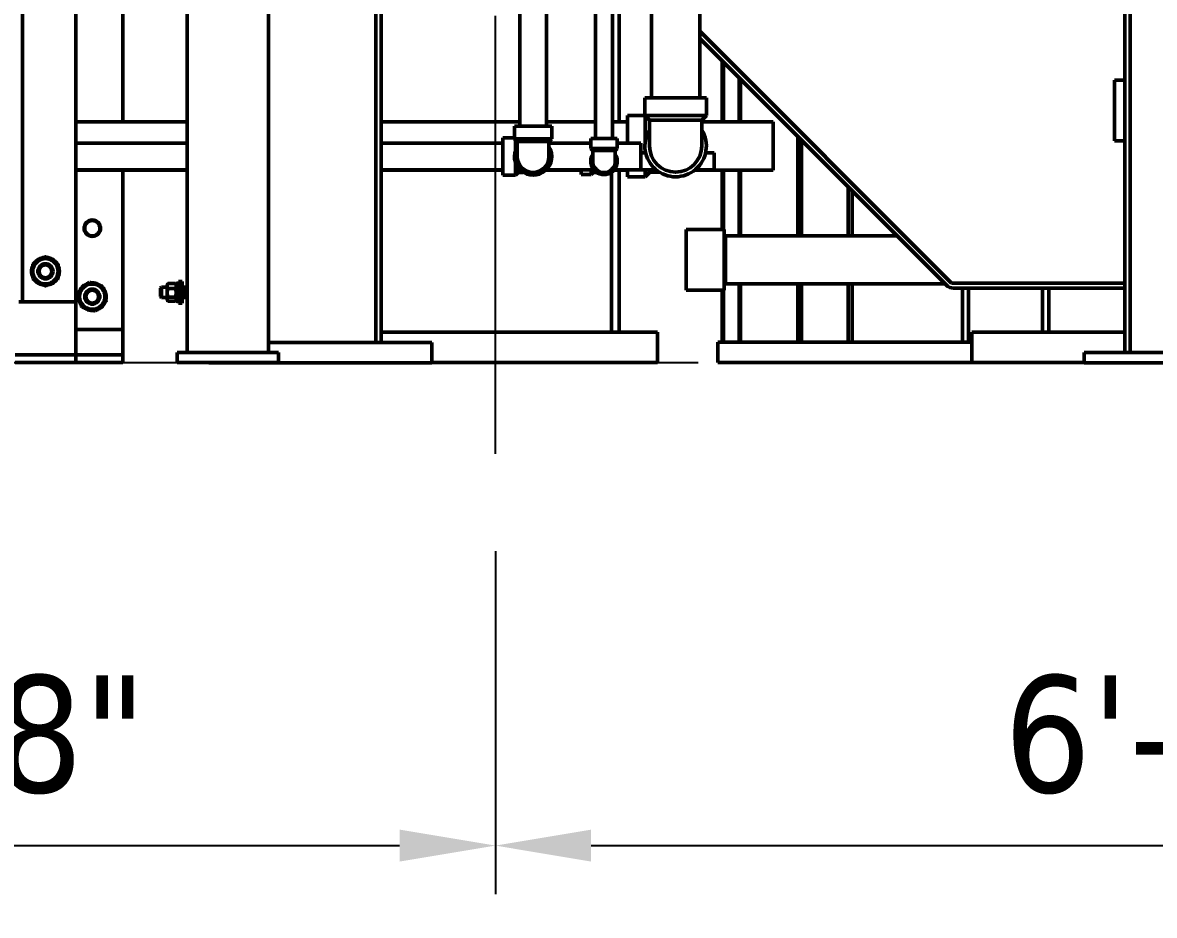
# Model space of a CAD drawing. Header units: inches. Extents: x 11 to 1621, y 11 to 1332.
# Drawn here: x 1144.5 to 1200.4, y 264.2 to 308.2 of the extents above; entities that cross this region are included whole.
import ezdxf

# ---------------------------------------------------------------- set-up
doc = ezdxf.new("R2010")
doc.units = ezdxf.units.IN
doc.header["$LTSCALE"] = 48
doc.header["$MEASUREMENT"] = 0
doc.linetypes.add('CHAIN', pattern=[0.7087, 0.4724, -0.0591, 0.1181, -0.0591])
doc.linetypes.add('DOUBLE_DASH_CHAIN', pattern=[1.2403, 0.6614, -0.0827, 0.1654, -0.0827, 0.1654, -0.0827])
for name, color, linetype, lineweight in [('Centerline (ANSI)', 7, 'Continuous', 25), ('Dimension (ANSI)', 7, 'Continuous', 25), ('Visible (ANSI)', 7, 'Continuous', 50), ('Work Plane (ANSI)', 7, 'DOUBLE_DASH_CHAIN', 25)]:
    doc.layers.add(name, color=color, linetype=linetype, lineweight=lineweight)
doc.styles.add('Dimension Text', font='tahoma.ttf')
doc.dimstyles.new('ELC FT', dxfattribs={"dimscale": 48, "dimtxt": 0.12, "dimasz": 0.098425, "dimexe": 0.05, "dimexo": 0.1, "dimgap": 0.031496, "dimtad": 1, "dimdec": 5, "dimzin": 3, "dimdsep": 46, "dimlunit": 4, "dimtxsty": 'Dimension Text', "dimcen": 0.09, "dimdle": 0.5, "dimclrd": 5, "dimclre": 5, "dimclrt": 256, "dimadec": 1, "dimazin": 3, "dimtfac": 0.833333, "dimtofl": 0, "dimtmove": 0, "dimatfit": 3, "dimfxl": 0, "dimfrac": 2, "dimtolj": 1, "dimtzin": 0, "dimlwd": 25, "dimlwe": 25, "dimarcsym": 0})

# ---------------------------------------------------------------- blocks, each defined once
blk = doc.blocks.new('*D32')
at = {"layer": 'Defpoints', "color": 0, "linetype": 'Continuous', "transparency": 16777216}
for p in [(1009.144, 460.889), (1167.944, 460.889), (1018.545, 291.451)]:
    blk.add_point(p, dxfattribs=at)
at = {"layer": 'Dimension (ANSI)', "color": 5, "linetype": 'Continuous', "lineweight": 25, "transparency": 16777216}
for p, q in [((1163.144, 460.889), (1006.744, 460.889)), ((1009.144, 296.176), (1009.144, 456.165)), ((1013.745, 291.451), (1006.744, 291.451))]:
    blk.add_line(p, q, dxfattribs=at)
at = {"layer": 'Dimension (ANSI)', "color": 5, "linetype": 'Continuous', "transparency": 16777216}
for points in [[(1008.356, 456.165), (1009.931, 456.165), (1009.144, 460.889)], [(1008.356, 296.176), (1009.931, 296.176), (1009.144, 291.451)]]:
    blk.add_solid(points, dxfattribs=at)
at = {"layer": 'Dimension (ANSI)', "linetype": 'Continuous', "lineweight": 25, "transparency": 16777216, "insert": (1003.996, 376.17), "char_height": 5.76, "attachment_point": 5, "rotation": 90, "style": 'Dimension Text'}
blk.add_mtext('\\A1;14\'-1 7/16"', dxfattribs=at)
blk = doc.blocks.new('*D33')
at = {"layer": 'Defpoints', "color": 0, "linetype": 'Continuous', "transparency": 16777216}
for p in [(1136.719, 358.38), (1150.497, 358.38), (1136.719, 291.451)]:
    blk.add_point(p, dxfattribs=at)
at = {"layer": 'Dimension (ANSI)', "color": 5, "linetype": 'Continuous', "lineweight": 25, "transparency": 16777216}
for p, q in [((1145.697, 358.38), (1134.319, 358.38)), ((1136.719, 296.176), (1136.719, 353.656))]:
    blk.add_line(p, q, dxfattribs=at)
at = {"layer": 'Dimension (ANSI)', "color": 5, "linetype": 'Continuous', "transparency": 16777216}
for points in [[(1135.931, 353.656), (1137.506, 353.656), (1136.719, 358.38)], [(1135.931, 296.176), (1137.506, 296.176), (1136.719, 291.451)]]:
    blk.add_solid(points, dxfattribs=at)
at = {"layer": 'Dimension (ANSI)', "linetype": 'Continuous', "lineweight": 25, "transparency": 16777216, "insert": (1131.571, 324.916), "char_height": 5.76, "attachment_point": 5, "rotation": 90, "style": 'Dimension Text'}
blk.add_mtext('\\A1;5\'-6 15/16"', dxfattribs=at)
blk = doc.blocks.new('*D34')
at = {"layer": 'Defpoints', "color": 0, "linetype": 'Continuous', "transparency": 16777216}
for p in [(1104.227, 299.341), (1167.837, 286.951), (1167.837, 267.624)]:
    blk.add_point(p, dxfattribs=at)
at = {"layer": 'Dimension (ANSI)', "color": 5, "linetype": 'Continuous', "lineweight": 25, "transparency": 16777216}
for p, q in [((1104.227, 294.541), (1104.227, 265.224)), ((1167.837, 282.151), (1167.837, 265.224)), ((1108.951, 267.624), (1163.113, 267.624))]:
    blk.add_line(p, q, dxfattribs=at)
at = {"layer": 'Dimension (ANSI)', "color": 5, "linetype": 'Continuous', "transparency": 16777216}
for points in [[(1108.951, 268.411), (1108.951, 266.836), (1104.227, 267.624)], [(1163.113, 268.411), (1163.113, 266.836), (1167.837, 267.624)]]:
    blk.add_solid(points, dxfattribs=at)
at = {"layer": 'Dimension (ANSI)', "linetype": 'Continuous', "lineweight": 25, "transparency": 16777216, "insert": (1136.032, 272.772), "char_height": 5.76, "attachment_point": 5, "style": 'Dimension Text'}
blk.add_mtext('\\A1;5\'-3 5/8"', dxfattribs=at)
blk = doc.blocks.new('*D36')
at = {"layer": 'Defpoints', "color": 0, "linetype": 'Continuous', "transparency": 16777216}
for p in [(1167.837, 286.951), (1247.197, 271.447), (1247.197, 267.624)]:
    blk.add_point(p, dxfattribs=at)
at = {"layer": 'Dimension (ANSI)', "color": 5, "linetype": 'Continuous', "lineweight": 25, "transparency": 16777216}
for p, q in [((1167.837, 282.151), (1167.837, 265.224)), ((1172.561, 267.624), (1242.473, 267.624))]:
    blk.add_line(p, q, dxfattribs=at)
at = {"layer": 'Dimension (ANSI)', "color": 5, "linetype": 'Continuous', "transparency": 16777216}
for points in [[(1172.561, 268.411), (1172.561, 266.836), (1167.837, 267.624)], [(1242.473, 268.411), (1242.473, 266.836), (1247.197, 267.624)]]:
    blk.add_solid(points, dxfattribs=at)
at = {"layer": 'Dimension (ANSI)', "linetype": 'Continuous', "lineweight": 25, "transparency": 16777216, "insert": (1207.517, 272.772), "char_height": 5.76, "attachment_point": 5, "style": 'Dimension Text'}
blk.add_mtext('\\A1;6\'-7 3/8"', dxfattribs=at)
blk = doc.blocks.new('*D51')
at = {"layer": 'Defpoints', "color": 0, "linetype": 'Continuous', "transparency": 16777216}
for p in [(1146.447, 546.451), (994.545, 291.451), (1018.545, 291.451)]:
    blk.add_point(p, dxfattribs=at)
at = {"layer": 'Dimension (ANSI)', "color": 5, "linetype": 'Continuous', "lineweight": 25, "transparency": 16777216}
for p, q in [((1141.647, 546.451), (992.145, 546.451)), ((994.545, 541.727), (994.545, 296.176)), ((1013.745, 291.451), (992.145, 291.451))]:
    blk.add_line(p, q, dxfattribs=at)
at = {"layer": 'Dimension (ANSI)', "color": 5, "linetype": 'Continuous', "transparency": 16777216}
for points in [[(993.758, 541.727), (995.333, 541.727), (994.545, 546.451)], [(993.758, 296.176), (995.333, 296.176), (994.545, 291.451)]]:
    blk.add_solid(points, dxfattribs=at)
at = {"layer": 'Dimension (ANSI)', "linetype": 'Continuous', "lineweight": 25, "transparency": 16777216, "insert": (990.034, 418.951), "char_height": 5.76, "attachment_point": 5, "rotation": 90, "style": 'Dimension Text'}
blk.add_mtext('\\A1;21\'-3"', dxfattribs=at)

msp = doc.modelspace()

# ---------------------------------------------------------------- linework, layer by layer
at = {"layer": 'Centerline (ANSI)', "linetype": 'CHAIN', "ltscale": 0.952448}
msp.add_line((1167.836979, 286.951101), (1167.836979, 506.511101), dxfattribs=at)
at = {"layer": 'Visible (ANSI)'}
for p, q in [((1144.509479, 294.451101), (1144.509479, 370.412161)), ((1147.134479, 294.451101), (1147.134479, 361.951101)), ((1149.446979, 361.951101), (1149.446979, 303.316653)), ((1172.776979, 334.773116), (1172.776979, 302.503616)), ((1173.616979, 334.773116), (1173.616979, 302.503616)), ((1169.039479, 334.444962), (1169.039479, 303.115962)), ((1170.354479, 334.444962), (1170.354479, 303.115962)), ((1162.196979, 292.442735), (1162.196979, 322.083229)), ((1161.936979, 292.442735), (1161.936979, 321.632896)), ((1175.543842, 320.016153), (1175.543842, 304.504153)), ((1177.918842, 320.016153), (1177.918842, 304.504153)), ((1199.154479, 291.942735), (1199.154479, 320.390774)), ((1198.894479, 291.942735), (1198.894479, 314.380235)), ((1156.634479, 291.951101), (1156.634479, 312.448696)), ((1152.634479, 291.951101), (1152.634479, 311.445919)), ((1173.946979, 303.316653), (1173.946979, 310.312414)), ((1177.918842, 307.795273), (1190.34238, 295.371735)), ((1190.09238, 295.268181), (1177.918842, 307.44172)), ((1179.026574, 306.333987), (1179.026574, 303.316653)), ((1179.091837, 306.268724), (1179.091837, 303.316653)), ((1179.874995, 303.316653), (1179.874995, 305.485567)), ((1179.940258, 303.316653), (1179.940258, 305.420304)), ((1198.894479, 305.380235), (1198.394479, 305.380235)), ((1198.394479, 305.380235), (1198.394479, 302.380235)), ((1178.246967, 304.504153), (1175.215717, 304.504153)), ((1175.215717, 303.629153), (1175.215717, 304.504153)), ((1178.246967, 303.629153), (1178.246967, 304.504153)), ((1152.634479, 303.316653), (1147.134479, 303.316653)), ((1169.039479, 303.316653), (1162.196979, 303.316653)), ((1172.776979, 303.316653), (1170.354479, 303.316653)), ((1174.356342, 303.316653), (1173.616979, 303.316653)), ((1174.356342, 303.644778), (1174.356342, 302.273462)), ((1175.215717, 303.644778), (1174.356342, 303.644778)), ((1178.246967, 303.629153), (1175.215717, 303.629153)), ((1175.44306, 303.401809), (1175.215717, 303.629153)), ((1175.231342, 303.613528), (1175.231342, 302.346222)), ((1175.44306, 303.401809), (1178.019623, 303.401809)), ((1175.44306, 303.401809), (1175.44306, 302.129153)), ((1178.019623, 303.401809), (1178.246967, 303.629153)), ((1178.019623, 303.401809), (1178.019623, 302.129153)), ((1181.543842, 303.316653), (1178.019623, 303.316653)), ((1181.543842, 300.941653), (1181.543842, 303.316653)), ((1170.618854, 303.115962), (1168.775104, 303.115962)), ((1168.775104, 302.490962), (1168.775104, 303.115962)), ((1170.618854, 302.490962), (1170.618854, 303.115962)), ((1147.134479, 302.273462), (1152.634479, 302.273462)), ((1162.196979, 302.273462), (1168.196979, 302.273462)), ((1168.196979, 302.537837), (1168.196979, 300.694087)), ((1168.775104, 302.537837), (1168.196979, 302.537837)), ((1170.618854, 302.490962), (1168.775104, 302.490962)), ((1168.913386, 302.352681), (1168.775104, 302.490962)), ((1168.821979, 302.444087), (1168.821979, 301.906183)), ((1168.913386, 302.352681), (1170.480573, 302.352681)), ((1168.913386, 302.352681), (1168.913386, 301.615962)), ((1170.480573, 302.352681), (1170.618854, 302.490962)), ((1170.480573, 302.352681), (1170.480573, 301.615962)), ((1170.480573, 302.273462), (1172.540729, 302.273462)), ((1173.853229, 302.503616), (1172.540729, 302.503616)), ((1172.540729, 302.003616), (1172.540729, 302.503616)), ((1173.853229, 302.003616), (1173.853229, 302.503616)), ((1173.853229, 302.273462), (1175.009479, 302.273462)), ((1175.009479, 302.273462), (1175.009479, 300.958462)), ((1182.758591, 302.60197), (1182.758591, 297.705681)), ((1182.949933, 302.410628), (1182.949933, 297.705681)), ((1198.894479, 302.380235), (1198.394479, 302.380235)), ((1173.853229, 302.003616), (1172.540729, 302.003616)), ((1172.639167, 301.905178), (1172.540729, 302.003616)), ((1172.639167, 301.905178), (1173.754792, 301.905178)), ((1172.639167, 301.905178), (1172.639167, 301.378616)), ((1173.754792, 301.905178), (1173.853229, 302.003616)), ((1173.754792, 301.905178), (1173.754792, 301.378616)), ((1175.009479, 301.798616), (1175.252198, 301.798616)), ((1175.231342, 301.912084), (1175.231342, 301.798616)), ((1178.210485, 301.798616), (1178.641479, 301.798616)), ((1178.641479, 301.798616), (1178.641479, 300.958616)), ((1168.821979, 301.32574), (1168.821979, 300.694087)), ((1168.960261, 300.832368), (1168.960261, 301.061797)), ((1147.134479, 300.958462), (1152.634479, 300.958462)), ((1152.634479, 300.941653), (1147.134479, 300.941653)), ((1149.446979, 300.941653), (1149.446979, 293.076101)), ((1162.196979, 300.958462), (1168.196979, 300.958462)), ((1168.196979, 300.941653), (1162.196979, 300.941653)), ((1168.821979, 300.694087), (1168.196979, 300.694087)), ((1168.960261, 300.832368), (1168.821979, 300.694087)), ((1169.211352, 300.832368), (1168.960261, 300.832368)), ((1172.071979, 300.941653), (1170.325598, 300.941653)), ((1170.343158, 300.958462), (1172.692862, 300.958462)), ((1172.071979, 300.958462), (1172.071979, 300.722366)), ((1172.571979, 300.722366), (1172.071979, 300.722366)), ((1172.571979, 300.958462), (1172.571979, 300.722366)), ((1172.670417, 300.820803), (1172.571979, 300.722366)), ((1172.670417, 300.820803), (1172.670417, 300.958462)), ((1172.851278, 300.820803), (1172.670417, 300.820803)), ((1173.566979, 292.951101), (1173.566979, 300.836616)), ((1174.356342, 300.941653), (1173.686599, 300.941653)), ((1173.701097, 300.958462), (1175.009479, 300.958462)), ((1173.946979, 292.951101), (1173.946979, 300.941653)), ((1174.356342, 300.958462), (1174.356342, 300.613528)), ((1175.231342, 300.613528), (1174.356342, 300.613528)), ((1175.009479, 300.958616), (1175.768553, 300.958616)), ((1175.231342, 300.958616), (1175.231342, 300.613528)), ((1175.458685, 300.840872), (1175.231342, 300.613528)), ((1175.458685, 300.840872), (1175.458685, 300.958616)), ((1175.458685, 300.840872), (1175.932937, 300.840872)), ((1181.543842, 300.941653), (1177.673129, 300.941653)), ((1177.69413, 300.958616), (1178.641479, 300.958616)), ((1179.026574, 300.941653), (1179.026574, 298.018181)), ((1179.091837, 300.941653), (1179.091837, 298.018181)), ((1179.874995, 297.705681), (1179.874995, 300.941653)), ((1179.940258, 297.705681), (1179.940258, 300.941653)), ((1185.246034, 297.705681), (1185.246034, 300.114528)), ((1185.437375, 297.705681), (1185.437375, 299.923186)), ((1177.253433, 298.018181), (1177.253433, 295.018181)), ((1179.133433, 298.018181), (1177.253433, 298.018181)), ((1179.133433, 298.018181), (1179.133433, 295.018181)), ((1179.133433, 297.704045), (1179.195933, 297.705681)), ((1179.195933, 297.705681), (1179.195933, 295.330681)), ((1187.65488, 297.705681), (1179.195933, 297.705681)), ((1152.207479, 294.381587), (1152.207479, 295.444587)), ((1152.384479, 295.444587), (1152.207479, 295.444587)), ((1152.384479, 294.381587), (1152.384479, 295.444587)), ((1151.311476, 295.115899), (1151.357247, 295.163087)), ((1151.311476, 294.710276), (1151.311476, 295.115899)), ((1151.357247, 295.163087), (1151.357247, 294.663087)), ((1151.644479, 295.163087), (1151.357247, 295.163087)), ((1151.644479, 295.288087), (1151.671248, 295.334452)), ((1151.644479, 295.288087), (1151.644479, 295.228055)), ((1151.644479, 295.228055), (1151.644479, 294.894318)), ((1151.644479, 294.894318), (1151.644479, 294.57935)), ((1151.677973, 295.345557), (1152.048986, 295.345557)), ((1151.677973, 295.110553), (1152.048986, 295.110553)), ((1152.082479, 295.288087), (1152.055711, 295.334452)), ((1152.082479, 294.538439), (1152.082479, 295.347587)), ((1152.207479, 295.347587), (1152.082479, 295.347587)), ((1152.561476, 295.163087), (1152.384479, 295.163087)), ((1152.561476, 295.163087), (1152.634479, 295.165935)), ((1152.561476, 295.163087), (1152.561476, 294.663087)), ((1179.133433, 295.018181), (1177.253433, 295.018181)), ((1179.026574, 295.018181), (1179.026574, 292.451101)), ((1179.091837, 295.018181), (1179.091837, 292.451101)), ((1179.133433, 295.332318), (1179.195933, 295.330681)), ((1190.02988, 295.330681), (1179.195933, 295.330681)), ((1179.874995, 292.451101), (1179.874995, 295.330681)), ((1179.940258, 292.451101), (1179.940258, 295.330681)), ((1182.758591, 295.330681), (1182.758591, 292.451101)), ((1182.949933, 295.330681), (1182.949933, 292.451101)), ((1185.246034, 292.451101), (1185.246034, 295.330681)), ((1185.437375, 292.451101), (1185.437375, 295.330681)), ((1190.34238, 295.371735), (1198.894479, 295.371735)), ((1198.894479, 295.121735), (1190.445933, 295.121735)), ((1190.881978, 295.121735), (1190.881978, 292.451101)), ((1191.186359, 295.121735), (1191.186359, 292.451101)), ((1194.838927, 292.951101), (1194.838927, 295.121735)), ((1195.143308, 292.951101), (1195.143308, 295.121735)), ((1144.509479, 294.451101), (1144.319479, 294.451101)), ((1144.509479, 294.451101), (1144.889479, 294.451101)), ((1144.889479, 294.451101), (1146.944479, 294.451101)), ((1147.134479, 294.451101), (1146.944479, 294.451101)), ((1147.134479, 294.451101), (1147.134479, 292.201101)), ((1151.311476, 294.710276), (1151.357247, 294.663087)), ((1151.644479, 294.663087), (1151.357247, 294.663087)), ((1151.644479, 294.57935), (1151.644479, 294.538087)), ((1151.644479, 294.538087), (1151.671248, 294.491723)), ((1151.677973, 294.678083), (1152.048986, 294.678083)), ((1151.677973, 294.480618), (1152.048986, 294.480618)), ((1152.082479, 294.538087), (1152.055711, 294.491723)), ((1152.082479, 294.515637), (1152.082479, 294.538439)), ((1152.082479, 294.538439), (1152.207479, 294.538439)), ((1152.207479, 294.515637), (1152.082479, 294.515637)), ((1152.082479, 294.478587), (1152.082479, 294.515637)), ((1152.207479, 294.478587), (1152.082479, 294.478587)), ((1152.384479, 294.381587), (1152.207479, 294.381587)), ((1152.561476, 294.663087), (1152.384479, 294.663087)), ((1152.561476, 294.663087), (1152.634479, 294.66024)), ((1147.134479, 293.076101), (1147.201979, 293.076101)), ((1147.201979, 293.076101), (1149.256979, 293.076101)), ((1149.446979, 293.076101), (1149.256979, 293.076101)), ((1149.446979, 293.076101), (1149.446979, 292.201101)), ((1175.836979, 292.951101), (1162.196979, 292.951101)), ((1175.836979, 291.451101), (1175.836979, 292.951101)), ((1198.894479, 292.951101), (1191.344479, 292.951101)), ((1191.344479, 291.451101), (1191.344479, 292.951101)), ((1147.134479, 292.201101), (1147.134479, 291.826101)), ((1149.446979, 292.201101), (1149.446979, 291.826101)), ((1164.701979, 292.442735), (1156.634479, 292.442735)), ((1164.701979, 291.442735), (1164.701979, 292.442735)), ((1179.026574, 292.451101), (1178.821979, 292.451101)), ((1178.821979, 291.451101), (1178.821979, 292.451101)), ((1179.026574, 292.451101), (1179.059602, 292.451101)), ((1179.90723, 292.451101), (1179.059602, 292.451101)), ((1179.90723, 292.451101), (1179.940258, 292.451101)), ((1179.940258, 292.451101), (1179.95265, 292.451101)), ((1182.758591, 292.451101), (1179.95265, 292.451101)), ((1182.758591, 292.451101), (1182.855424, 292.451101)), ((1185.340543, 292.451101), (1182.855424, 292.451101)), ((1185.340543, 292.451101), (1185.437375, 292.451101)), ((1185.437375, 292.451101), (1185.448923, 292.451101)), ((1190.881978, 292.451101), (1185.448923, 292.451101)), ((1190.881978, 292.451101), (1191.036017, 292.451101)), ((1191.344479, 292.451101), (1191.036017, 292.451101)), ((1147.134479, 291.826101), (1144.134479, 291.826101)), ((1147.134479, 291.826101), (1147.134479, 291.451101)), ((1147.134479, 291.826101), (1149.446979, 291.826101)), ((1149.446979, 291.826101), (1149.446979, 291.451101)), ((1152.134479, 291.451101), (1152.134479, 291.951101)), ((1157.134479, 291.951101), (1152.134479, 291.951101)), ((1157.134479, 291.451101), (1157.134479, 291.951101)), ((1196.889479, 291.942735), (1206.889479, 291.942735)), ((1196.889479, 291.442735), (1196.889479, 291.942735)), ((1147.134479, 291.451101), (1144.134479, 291.451101)), ((1147.134479, 291.451101), (1149.446979, 291.451101)), ((1157.134479, 291.451101), (1152.134479, 291.451101)), ((1153.701979, 291.442735), (1153.701979, 291.451101)), ((1153.701979, 291.442735), (1164.701979, 291.442735)), ((1164.701979, 291.451101), (1175.836979, 291.451101)), ((1191.344479, 291.451101), (1178.821979, 291.451101)), ((1191.344479, 291.451101), (1196.889479, 291.451101)), ((1196.889479, 291.442735), (1206.889479, 291.442735))]:
    msp.add_line(p, q, dxfattribs=at)
for centre, radius in [((1147.946979, 298.076101), 0.40625), ((1147.946979, 298.076101), 0.375), ((1145.634479, 295.951101), 0.375127), ((1145.634479, 295.951101), 0.375), ((1145.634479, 295.951101), 0.313655), ((1147.946979, 294.701101), 0.375127), ((1147.946979, 294.701101), 0.375), ((1147.946979, 294.701101), 0.313655)]:
    msp.add_circle(centre, radius, dxfattribs=at)
for centre, radius, start, end in [((1176.731342, 302.129153), 1.515625, 148.2116694, 31.7883306), ((1176.731342, 302.129153), 1.288281, 180, 0), ((1169.696979, 301.615962), 0.921875, 148.2116694, 31.7883306), ((1169.696979, 301.615962), 0.783594, 180, 0), ((1173.196979, 301.378616), 0.65625, 148.2116694, 31.7883306), ((1173.196979, 301.378616), 0.557812, 180, 0), ((1145.634479, 295.951101), 0.6875, 95.3800227, 144.6199773), ((1145.634479, 295.951101), 0.625, 60, 120), ((1145.634479, 295.951101), 0.6875, 35.3800227, 84.6199773), ((1145.634479, 295.951101), 0.6875, 155.3800227, 204.6199773), ((1145.634479, 295.951101), 0.625, 120, 180), ((1145.634479, 295.951101), 0.625, 0, 60), ((1145.634479, 295.951101), 0.6875, 335.3800227, 24.6199773), ((1145.634479, 295.951101), 0.625, 180, 240), ((1145.634479, 295.951101), 0.6875, 215.3800227, 264.6199773), ((1145.634479, 295.951101), 0.6875, 275.3800227, 324.6199773), ((1145.634479, 295.951101), 0.625, 300, 0), ((1145.634479, 295.951101), 0.625, 240, 300), ((1147.946979, 294.701101), 0.6875, 106.5155401, 155.7554947), ((1147.946979, 294.701101), 0.625, 131.1355174, 191.1355174), ((1147.946979, 294.701101), 0.625, 71.1355174, 131.1355174), ((1147.946979, 294.701101), 0.6875, 46.5155401, 95.7554947), ((1147.946979, 294.701101), 0.625, 11.1355174, 71.1355174), ((1147.946979, 294.701101), 0.6875, 346.5155401, 35.7554947), ((1190.445933, 295.621735), 0.5, 225, 270), ((1147.946979, 294.701101), 0.6875, 166.5155401, 215.7554947), ((1147.946979, 294.701101), 0.625, 191.1355174, 251.1355174), ((1147.946979, 294.701101), 0.6875, 286.5155401, 335.7554947), ((1147.946979, 294.701101), 0.625, 311.1355174, 11.1355174), ((1147.946979, 294.701101), 0.6875, 226.5155401, 275.7554947), ((1147.946979, 294.701101), 0.625, 251.1355174, 311.1355174)]:
    msp.add_arc(centre, radius, start, end, dxfattribs=at)
for points, weights in [([(1145.321979, 296.492367), (1145.467011, 296.576101), (1145.634479, 296.672789)], [1, 1.0379548493, 1]), ([(1145.634479, 296.672789), (1145.801948, 296.576101), (1145.946979, 296.492367)], [1, 1.0379548493, 1]), ([(1145.009479, 296.311945), (1145.176948, 296.408633), (1145.321979, 296.492367)], [1, 1.0379548493, 1]), ([(1145.009479, 295.951101), (1145.009479, 296.118569), (1145.009479, 296.311945)], [1, 1.0379548493, 1]), ([(1145.946979, 296.492367), (1146.092011, 296.408633), (1146.259479, 296.311945)], [1, 1.0379548493, 1]), ([(1146.259479, 296.311945), (1146.259479, 296.118569), (1146.259479, 295.951101)], [1, 1.0379548493, 1]), ([(1145.009479, 295.590257), (1145.009479, 295.783633), (1145.009479, 295.951101)], [1, 1.0379548493, 1]), ([(1145.321979, 295.409835), (1145.176948, 295.493569), (1145.009479, 295.590257)], [1, 1.0379548493, 1]), ([(1146.259479, 295.590257), (1146.092011, 295.493569), (1145.946979, 295.409835)], [1, 1.0379548493, 1]), ([(1146.259479, 295.951101), (1146.259479, 295.783633), (1146.259479, 295.590257)], [1, 1.0379548493, 1]), ([(1145.634479, 295.229413), (1145.467011, 295.326101), (1145.321979, 295.409835)], [1, 1.0379548493, 1]), ([(1145.946979, 295.409835), (1145.801948, 295.326101), (1145.634479, 295.229413)], [1, 1.0379548493, 1]), ([(1147.264056, 294.934445), (1147.409698, 295.061656), (1147.535828, 295.171823)], [1, 1.0379548493, 1]), ([(1147.333746, 294.580395), (1147.301403, 294.74471), (1147.264056, 294.934445)], [1, 1.0379548493, 1]), ([(1147.535828, 295.171823), (1147.661958, 295.281991), (1147.8076, 295.409202)], [1, 1.0379548493, 1]), ([(1147.8076, 295.409202), (1147.990588, 295.346677), (1148.149061, 295.29253)], [1, 1.0379548493, 1]), ([(1148.149061, 295.29253), (1148.307534, 295.238382), (1148.490523, 295.175858)], [1, 1.0379548493, 1]), ([(1148.490523, 295.175858), (1148.52787, 294.986123), (1148.560213, 294.821807)], [1, 1.0379548493, 1]), ([(1151.677973, 295.345557), (1151.644479, 295.282588), (1151.644479, 295.228055)], [1, 1.0379548493, 1]), ([(1151.644479, 295.228055), (1151.644479, 295.173523), (1151.677973, 295.110553)], [1, 1.0379548493, 1]), ([(1151.677973, 295.110553), (1151.644479, 294.994673), (1151.644479, 294.894318)], [1, 1.0379548493, 1]), ([(1151.644479, 294.894318), (1151.644479, 294.793963), (1151.677973, 294.678083)], [1, 1.0379548493, 1]), ([(1151.671248, 295.334452), (1151.67441, 295.339929), (1151.677973, 295.345557)], [1.00700645214, 1.0039049919, 1]), ([(1152.082479, 295.228055), (1152.082479, 295.282588), (1152.048986, 295.345557)], [1, 1.0379548493, 1]), ([(1152.048986, 295.345557), (1152.052549, 295.339929), (1152.055711, 295.334452)], [1, 1.0039049919, 1.00700645214]), ([(1152.048986, 295.110553), (1152.082479, 295.173523), (1152.082479, 295.228055)], [1, 1.0379548493, 1]), ([(1152.082479, 294.894318), (1152.082479, 294.994673), (1152.048986, 295.110553)], [1, 1.0379548493, 1]), ([(1152.048986, 294.678083), (1152.082479, 294.793963), (1152.082479, 294.894318)], [1, 1.0379548493, 1]), ([(1147.403436, 294.226344), (1147.366089, 294.416079), (1147.333746, 294.580395)], [1, 1.0379548493, 1]), ([(1148.629903, 294.467757), (1148.484261, 294.340546), (1148.358131, 294.230379)], [1, 1.0379548493, 1]), ([(1148.560213, 294.821807), (1148.592556, 294.657492), (1148.629903, 294.467757)], [1, 1.0379548493, 1]), ([(1151.677973, 294.678083), (1151.644479, 294.625173), (1151.644479, 294.57935)], [1, 1.0379548493, 1]), ([(1151.644479, 294.57935), (1151.644479, 294.533528), (1151.677973, 294.480618)], [1, 1.0379548493, 1]), ([(1152.082479, 294.57935), (1152.082479, 294.625173), (1152.048986, 294.678083)], [1, 1.0379548493, 1]), ([(1152.048986, 294.480618), (1152.082479, 294.533528), (1152.082479, 294.57935)], [1, 1.0379548493, 1]), ([(1147.744898, 294.109672), (1147.586425, 294.16382), (1147.403436, 294.226344)], [1, 1.0379548493, 1]), ([(1148.086359, 293.993), (1147.903371, 294.055525), (1147.744898, 294.109672)], [1, 1.0379548493, 1]), ([(1148.358131, 294.230379), (1148.232001, 294.120211), (1148.086359, 293.993)], [1, 1.0379548493, 1])]:
    msp.add_rational_spline(points, weights, degree=2, dxfattribs=at)
at = {"layer": 'Work Plane (ANSI)', "linetype": 'CHAIN', "ltscale": 0.952448}
msp.add_line((1018.545281, 291.451101), (1479.309314, 291.451101), dxfattribs=at)

# ---------------------------------------------------------------- dimensions: what is measured, and where the dimension line sits
at = {"layer": 'Dimension (ANSI)', "color": 5, "linetype": 'Continuous', "lineweight": 25, "true_color": 0x0000ff}
for base, p1, p2, override, picture, middle in [((994.545281, 291.451101), (1146.446979, 546.451101), (1018.545281, 291.451101), {"dimgap": 0.031496, "dimdec": 5, "dimlfac": 1, "dimtol": 0, "dimlim": 0, "dimtp": 0, "dimtm": 0, "dimtdec": 2, "dimatfit": 1}, '*D51', (994.545281, 418.951101)), ((1009.143755, 460.889261), (1018.545281, 291.451101), (1167.944479, 460.889261), {"dimgap": 0.031496, "dimdec": 5, "dimlfac": 1, "dimtol": 0, "dimlim": 0, "dimtp": 0, "dimtm": 0, "dimtdec": 2, "dimatfit": 1}, '*D32', (1009.143755, 376.170181)), ((1136.718594, 358.380235), (1136.718594, 291.451101), (1150.49666, 358.380235), {"dimgap": 0.031496, "dimdec": 5, "dimlfac": 1, "dimse1": 1, "dimtol": 0, "dimlim": 0, "dimtp": 0, "dimtm": 0, "dimtdec": 2, "dimatfit": 1}, '*D33', (1136.718594, 324.915668))]:
    dim = msp.add_linear_dim(base=base, p1=p1, p2=p2, angle=270, dimstyle='ELC FT', override=override, dxfattribs=at)
    dim.commit()
    dim.dimension.update_dxf_attribs({"geometry": picture, "text_midpoint": middle, "dimtype": 160})
for base, p1, p2, override, picture, middle in [((1167.836979, 267.623765), (1104.226979, 299.341101), (1167.836979, 286.951101), {"dimgap": 0.031496, "dimdec": 5, "dimlfac": 1, "dimtol": 0, "dimlim": 0, "dimtp": 0, "dimtm": 0, "dimtdec": 2, "dimatfit": 1}, '*D34', (1136.031979, 267.623765)), ((1247.196963, 267.623765), (1167.836979, 286.951101), (1247.196963, 271.446921), {"dimgap": 0.031496, "dimdec": 5, "dimlfac": 1, "dimse2": 1, "dimtol": 0, "dimlim": 0, "dimtp": 0, "dimtm": 0, "dimtdec": 2, "dimatfit": 1}, '*D36', (1207.516971, 267.623765))]:
    dim = msp.add_linear_dim(base=base, p1=p1, p2=p2, dimstyle='ELC FT', override=override, dxfattribs=at)
    dim.commit()
    dim.dimension.update_dxf_attribs({"geometry": picture, "text_midpoint": middle, "dimtype": 160})

doc.saveas('drawing.dxf')
